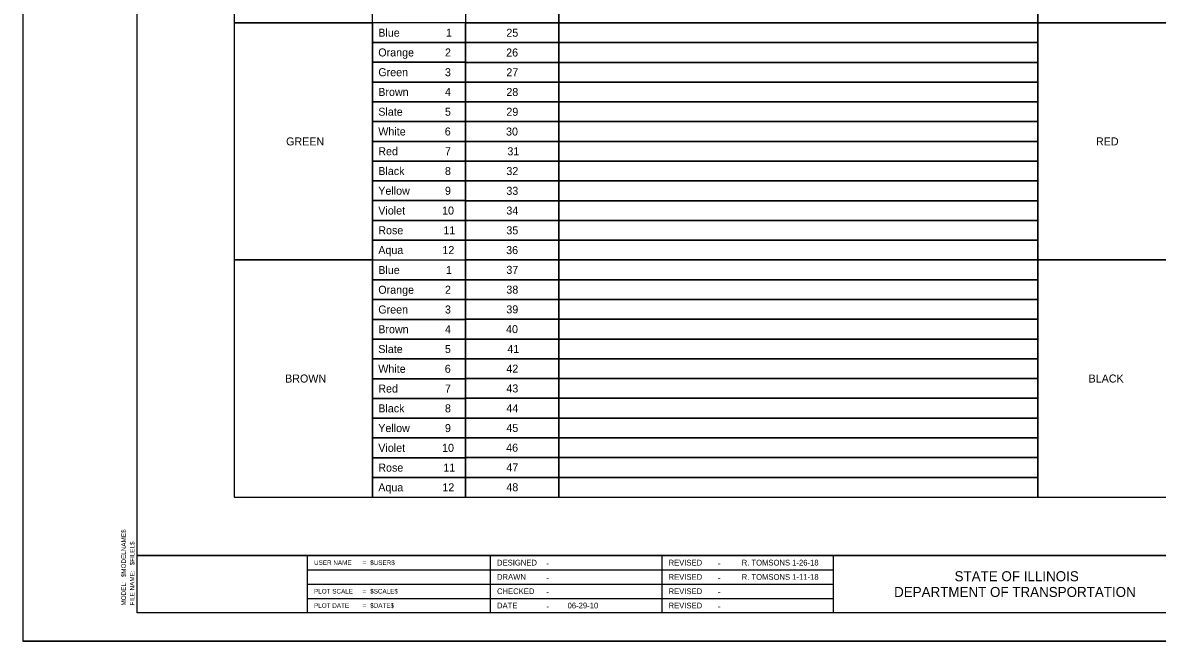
# Model space of a CAD drawing. Extents: x 788194 to 789894, y 1849847 to 1850947.
# Drawn here: x 788194 to 789186, y 1849847 to 1850387 of the extents above; entities that cross this region are included whole.
import ezdxf

# ---------------------------------------------------------------- set-up
doc = ezdxf.new("R2010")
doc.units = 0
for name, color, linetype in [('Sheets_50 Reference Boundary', 7, 'Continuous'), ('Sheets_General Details', 7, 'Continuous'), ('Sheets_Printer Plotting Border', 7, 'Continuous')]:
    doc.layers.add(name, color=color, linetype=linetype)

msp = doc.modelspace()

# ---------------------------------------------------------------- linework, layer by layer
at = {"layer": 'Sheets_50 Reference Boundary'}
msp.add_lwpolyline([(788294.19, 1850921.58), (789869.19, 1850921.58), (789869.19, 1849921.59), (788294.19, 1849921.59)], close=True, dxfattribs=at)
at = {"layer": 'Sheets_General Details'}
for p, q in [((788194.19, 1850946.59), (788194.19, 1849846.59)), ((788294.19, 1849921.59), (789869.19, 1849921.59)), ((788442.9, 1849921.59), (788442.9, 1849871.59)), ((788602.9, 1849921.59), (788602.9, 1849871.59)), ((788752.9, 1849921.59), (788752.9, 1849871.59)), ((788902.9, 1849921.59), (788902.9, 1849871.59)), ((788442.9, 1849909.09), (788902.9, 1849909.09)), ((788442.9, 1849896.59), (788902.9, 1849896.59)), ((788442.9, 1849884.09), (788902.9, 1849884.09)), ((789894.19, 1849846.59), (788194.19, 1849846.59))]:
    msp.add_line(p, q, dxfattribs=at)
for points in [[(788294.19, 1850921.59), (789869.19, 1850921.59), (789869.19, 1849871.59), (788294.19, 1849871.59)], [(788379.07, 1850387.11), (788500, 1850387.11), (788500, 1850594.35), (788379.07, 1850594.35)], [(789081.69, 1850387.11), (789201.61, 1850387.11), (789201.61, 1850594.35), (789081.69, 1850594.35)], [(788581.46, 1850387.11), (788662.92, 1850387.11), (788662.92, 1850404.38), (788581.46, 1850404.38)], [(788662.92, 1850387.11), (789081.69, 1850387.11), (789081.69, 1850404.38), (788662.92, 1850404.38)], [(788379.07, 1850179.86), (788500, 1850179.86), (788500, 1850387.11), (788379.07, 1850387.11)], [(788500, 1850369.89), (788581.46, 1850369.89), (788581.46, 1850387.16), (788500, 1850387.16)], [(788581.46, 1850369.83), (788662.92, 1850369.83), (788662.92, 1850387.11), (788581.46, 1850387.11)], [(788662.92, 1850369.83), (789081.69, 1850369.83), (789081.69, 1850387.11), (788662.92, 1850387.11)], [(789081.69, 1850179.86), (789201.61, 1850179.86), (789201.61, 1850387.11), (789081.69, 1850387.11)], [(788500, 1850352.62), (788581.46, 1850352.62), (788581.46, 1850369.89), (788500, 1850369.89)], [(788581.46, 1850352.56), (788662.92, 1850352.56), (788662.92, 1850369.83), (788581.46, 1850369.83)], [(788662.92, 1850352.56), (789081.69, 1850352.56), (789081.69, 1850369.83), (788662.92, 1850369.83)], [(788500, 1850335.35), (788581.46, 1850335.35), (788581.46, 1850352.62), (788500, 1850352.62)], [(788581.46, 1850335.29), (788662.92, 1850335.29), (788662.92, 1850352.56), (788581.46, 1850352.56)], [(788662.92, 1850335.29), (789081.69, 1850335.29), (789081.69, 1850352.56), (788662.92, 1850352.56)], [(788500, 1850318.08), (788581.46, 1850318.08), (788581.46, 1850335.35), (788500, 1850335.35)], [(788581.46, 1850318.02), (788662.92, 1850318.02), (788662.92, 1850335.29), (788581.46, 1850335.29)], [(788662.92, 1850318.02), (789081.69, 1850318.02), (789081.69, 1850335.29), (788662.92, 1850335.29)], [(788500, 1850300.81), (788581.46, 1850300.81), (788581.46, 1850318.08), (788500, 1850318.08)], [(788581.46, 1850300.75), (788662.92, 1850300.75), (788662.92, 1850318.02), (788581.46, 1850318.02)], [(788662.92, 1850300.75), (789081.69, 1850300.75), (789081.69, 1850318.02), (788662.92, 1850318.02)], [(788500, 1850283.54), (788581.46, 1850283.54), (788581.46, 1850300.81), (788500, 1850300.81)], [(788581.46, 1850283.48), (788662.92, 1850283.48), (788662.92, 1850300.75), (788581.46, 1850300.75)], [(788662.92, 1850283.48), (789081.69, 1850283.48), (789081.69, 1850300.75), (788662.92, 1850300.75)], [(788500, 1850266.27), (788581.46, 1850266.27), (788581.46, 1850283.54), (788500, 1850283.54)], [(788581.46, 1850266.21), (788662.92, 1850266.21), (788662.92, 1850283.48), (788581.46, 1850283.48)], [(788662.92, 1850266.21), (789081.69, 1850266.21), (789081.69, 1850283.48), (788662.92, 1850283.48)], [(788500, 1850249), (788581.46, 1850249), (788581.46, 1850266.27), (788500, 1850266.27)], [(788581.46, 1850248.94), (788662.92, 1850248.94), (788662.92, 1850266.21), (788581.46, 1850266.21)], [(788662.92, 1850248.94), (789081.69, 1850248.94), (789081.69, 1850266.21), (788662.92, 1850266.21)], [(788500, 1850231.72), (788581.46, 1850231.72), (788581.46, 1850249), (788500, 1850249)], [(788581.46, 1850231.67), (788662.92, 1850231.67), (788662.92, 1850248.94), (788581.46, 1850248.94)], [(788662.92, 1850231.67), (789081.69, 1850231.67), (789081.69, 1850248.94), (788662.92, 1850248.94)], [(788500, 1850214.45), (788581.46, 1850214.45), (788581.46, 1850231.72), (788500, 1850231.72)], [(788581.46, 1850214.4), (788662.92, 1850214.4), (788662.92, 1850231.67), (788581.46, 1850231.67)], [(788662.92, 1850214.4), (789081.69, 1850214.4), (789081.69, 1850231.67), (788662.92, 1850231.67)], [(788500, 1850197.18), (788581.46, 1850197.18), (788581.46, 1850214.45), (788500, 1850214.45)], [(788581.46, 1850197.13), (788662.92, 1850197.13), (788662.92, 1850214.4), (788581.46, 1850214.4)], [(788662.92, 1850197.13), (789081.69, 1850197.13), (789081.69, 1850214.4), (788662.92, 1850214.4)], [(788500, 1850179.91), (788581.46, 1850179.91), (788581.46, 1850197.18), (788500, 1850197.18)], [(788581.46, 1850179.86), (788662.92, 1850179.86), (788662.92, 1850197.13), (788581.46, 1850197.13)], [(788662.92, 1850179.86), (789081.69, 1850179.86), (789081.69, 1850197.13), (788662.92, 1850197.13)], [(788379.07, 1849972.62), (788500, 1849972.62), (788500, 1850179.86), (788379.07, 1850179.86)], [(788500, 1850162.48), (788581.46, 1850162.48), (788581.46, 1850179.75), (788500, 1850179.75)], [(788581.46, 1850162.59), (788662.92, 1850162.59), (788662.92, 1850179.86), (788581.46, 1850179.86)], [(788662.92, 1850162.59), (789081.69, 1850162.59), (789081.69, 1850179.86), (788662.92, 1850179.86)], [(789081.69, 1849972.62), (789201.61, 1849972.62), (789201.61, 1850179.86), (789081.69, 1850179.86)], [(788500, 1850145.21), (788581.46, 1850145.21), (788581.46, 1850162.48), (788500, 1850162.48)], [(788581.46, 1850145.32), (788662.92, 1850145.32), (788662.92, 1850162.59), (788581.46, 1850162.59)], [(788662.92, 1850145.32), (789081.69, 1850145.32), (789081.69, 1850162.59), (788662.92, 1850162.59)], [(788500, 1850127.94), (788581.46, 1850127.94), (788581.46, 1850145.21), (788500, 1850145.21)], [(788581.46, 1850128.05), (788662.92, 1850128.05), (788662.92, 1850145.32), (788581.46, 1850145.32)], [(788662.92, 1850128.05), (789081.69, 1850128.05), (789081.69, 1850145.32), (788662.92, 1850145.32)], [(788500, 1850110.67), (788581.46, 1850110.67), (788581.46, 1850127.94), (788500, 1850127.94)], [(788581.46, 1850110.78), (788662.92, 1850110.78), (788662.92, 1850128.05), (788581.46, 1850128.05)], [(788662.92, 1850110.78), (789081.69, 1850110.78), (789081.69, 1850128.05), (788662.92, 1850128.05)], [(788500, 1850093.39), (788581.46, 1850093.39), (788581.46, 1850110.67), (788500, 1850110.67)], [(788581.46, 1850093.51), (788662.92, 1850093.51), (788662.92, 1850110.78), (788581.46, 1850110.78)], [(788662.92, 1850093.51), (789081.69, 1850093.51), (789081.69, 1850110.78), (788662.92, 1850110.78)], [(788500, 1850076.12), (788581.46, 1850076.12), (788581.46, 1850093.39), (788500, 1850093.39)], [(788581.46, 1850076.24), (788662.92, 1850076.24), (788662.92, 1850093.51), (788581.46, 1850093.51)], [(788662.92, 1850076.24), (789081.69, 1850076.24), (789081.69, 1850093.51), (788662.92, 1850093.51)], [(788500, 1850058.85), (788581.46, 1850058.85), (788581.46, 1850076.12), (788500, 1850076.12)], [(788581.46, 1850058.97), (788662.92, 1850058.97), (788662.92, 1850076.24), (788581.46, 1850076.24)], [(788662.92, 1850058.97), (789081.69, 1850058.97), (789081.69, 1850076.24), (788662.92, 1850076.24)], [(788500, 1850041.58), (788581.46, 1850041.58), (788581.46, 1850058.85), (788500, 1850058.85)], [(788581.46, 1850041.7), (788662.92, 1850041.7), (788662.92, 1850058.97), (788581.46, 1850058.97)], [(788662.92, 1850041.7), (789081.69, 1850041.7), (789081.69, 1850058.97), (788662.92, 1850058.97)], [(788500, 1850024.31), (788581.46, 1850024.31), (788581.46, 1850041.58), (788500, 1850041.58)], [(788581.46, 1850024.43), (788662.92, 1850024.43), (788662.92, 1850041.7), (788581.46, 1850041.7)], [(788662.92, 1850024.43), (789081.69, 1850024.43), (789081.69, 1850041.7), (788662.92, 1850041.7)], [(788500, 1850007.04), (788581.46, 1850007.04), (788581.46, 1850024.31), (788500, 1850024.31)], [(788581.46, 1850007.16), (788662.92, 1850007.16), (788662.92, 1850024.43), (788581.46, 1850024.43)], [(788662.92, 1850007.16), (789081.69, 1850007.16), (789081.69, 1850024.43), (788662.92, 1850024.43)], [(788500, 1849989.77), (788581.46, 1849989.77), (788581.46, 1850007.04), (788500, 1850007.04)], [(788581.46, 1849989.89), (788662.92, 1849989.89), (788662.92, 1850007.16), (788581.46, 1850007.16)], [(788662.92, 1849989.89), (789081.69, 1849989.89), (789081.69, 1850007.16), (788662.92, 1850007.16)], [(788500, 1849972.5), (788581.46, 1849972.5), (788581.46, 1849989.77), (788500, 1849989.77)], [(788581.46, 1849972.62), (788662.92, 1849972.62), (788662.92, 1849989.89), (788581.46, 1849989.89)], [(788662.92, 1849972.62), (789081.69, 1849972.62), (789081.69, 1849989.89), (788662.92, 1849989.89)]]:
    msp.add_lwpolyline(points, close=True, dxfattribs=at)
at = {"layer": 'Sheets_Printer Plotting Border'}
msp.add_lwpolyline([(788194.19, 1849846.59), (789894.19, 1849846.59), (789894.19, 1850946.59), (788194.19, 1850946.59)], close=True, dxfattribs=at)

# ---------------------------------------------------------------- texts
at = {"layer": 'Sheets_General Details'}
for s, height, p in [('Blue', 7, (788505.09, 1850375.02)), ('1', 7, (788564.26, 1850375.02)), ('25', 7, (788617.06, 1850374.97)), ('Orange', 7, (788505.09, 1850357.75)), ('2', 7, (788563.38, 1850357.75)), ('26', 7, (788616.9, 1850357.7)), ('Green', 7, (788505.09, 1850340.48)), ('3', 7, (788563.38, 1850340.48)), ('27', 7, (788617.06, 1850340.43)), ('Brown', 7, (788505.09, 1850323.21)), ('4', 7, (788563.38, 1850323.21)), ('28', 7, (788617.06, 1850323.16)), ('Slate', 7, (788505.09, 1850305.94)), ('5', 7, (788563.38, 1850305.94)), ('29', 7, (788617.06, 1850305.89)), ('White', 7, (788505.09, 1850288.67)), ('6', 7, (788563.22, 1850288.67)), ('30', 7, (788616.79, 1850288.62)), ('GREEN', 7, (788424.49, 1850279.98)), ('RED', 7, (789132.55, 1850279.98)), ('Red', 7, (788505.09, 1850271.4)), ('7', 7, (788563.38, 1850271.4)), ('31', 7, (788617.95, 1850271.35)), ('Black', 7, (788505.09, 1850254.13)), ('8', 7, (788563.38, 1850254.13)), ('32', 7, (788617.06, 1850254.08)), ('Yellow', 7, (788505.09, 1850236.86)), ('9', 7, (788563.38, 1850236.86)), ('33', 7, (788617.06, 1850236.81)), ('Violet', 7, (788505.09, 1850219.59)), ('10', 7, (788560.85, 1850219.59)), ('34', 7, (788617.06, 1850219.54)), ('Rose', 7, (788505.09, 1850202.32)), ('11', 7, (788562, 1850202.32)), ('35', 7, (788617.06, 1850202.27)), ('Aqua', 7, (788505.09, 1850185.05)), ('12', 7, (788561.12, 1850185.05)), ('36', 7, (788616.9, 1850185)), ('Blue', 7, (788505.09, 1850167.61)), ('1', 7, (788564.26, 1850167.61)), ('37', 7, (788617.06, 1850167.73)), ('Orange', 7, (788505.09, 1850150.34)), ('2', 7, (788563.38, 1850150.34)), ('38', 7, (788617.06, 1850150.46)), ('Green', 7, (788505.09, 1850133.07)), ('3', 7, (788563.38, 1850133.07)), ('39', 7, (788617.06, 1850133.19)), ('Brown', 7, (788505.09, 1850115.8)), ('4', 7, (788563.38, 1850115.8)), ('40', 7, (788616.79, 1850115.91)), ('Slate', 7, (788505.09, 1850098.53)), ('5', 7, (788563.38, 1850098.53)), ('41', 7, (788617.95, 1850098.64)), ('White', 7, (788505.09, 1850081.26)), ('6', 7, (788563.22, 1850081.26)), ('42', 7, (788617.06, 1850081.37)), ('BROWN', 7, (788423.61, 1850072.74)), ('BLACK', 7, (789126.1, 1850072.74)), ('Red', 7, (788505.09, 1850063.99)), ('7', 7, (788563.38, 1850063.99)), ('43', 7, (788617.06, 1850064.1)), ('Black', 7, (788505.09, 1850046.72)), ('8', 7, (788563.38, 1850046.72)), ('44', 7, (788617.06, 1850046.83)), ('Yellow', 7, (788505.09, 1850029.45)), ('9', 7, (788563.38, 1850029.45)), ('45', 7, (788617.06, 1850029.56)), ('Violet', 7, (788505.09, 1850012.18)), ('10', 7, (788560.85, 1850012.18)), ('46', 7, (788616.9, 1850012.29)), ('Rose', 7, (788505.09, 1849994.91)), ('11', 7, (788562, 1849994.91)), ('47', 7, (788617.06, 1849995.02)), ('Aqua', 7, (788505.09, 1849977.64)), ('12', 7, (788561.12, 1849977.64)), ('48', 7, (788617.06, 1849977.75)), ('DESIGNED', 5, (788608.9, 1849912.84)), ('REVISED', 5, (788758.9, 1849912.84)), ('R. TOMSONS 1-26-18', 5, (788822.79, 1849912.84)), ('-', 6, (788651.86, 1849911.84)), ('-', 6, (788801.86, 1849911.84)), ('STATE OF ILLINOIS', 8.7501, (789008.94, 1849899.09)), ('DRAWN', 5, (788608.9, 1849900.34)), ('-', 6, (788651.86, 1849899.34)), ('REVISED', 5, (788758.9, 1849900.34)), ('-', 6, (788801.86, 1849899.34)), ('R. TOMSONS 1-11-18', 5, (788822.79, 1849900.34)), ('CHECKED', 5, (788608.9, 1849887.84)), ('-', 6, (788651.86, 1849886.84)), ('REVISED', 5, (788758.9, 1849887.84)), ('-', 6, (788801.86, 1849886.84)), ('DEPARTMENT OF TRANSPORTATION', 8.7501, (788956.06, 1849885.34)), ('DATE', 5, (788608.9, 1849875.34)), ('-', 6, (788651.86, 1849874.34)), ('06-29-10', 5, (788670.6, 1849875.34)), ('REVISED', 5, (788758.9, 1849875.34)), ('-', 6, (788801.86, 1849874.34))]:
    msp.add_text(s, height=height, dxfattribs=at).set_placement(p)
for s, rotation, p in [('$MODELNAME$', 90, (788284.44, 1849902.58)), ('$FILEL$', 90, (788291.94, 1849912.98)), ('USER NAME', 360, (788448.9, 1849913.34)), ('=', 360, (788491.29, 1849913.34)), ('$USER$', 360, (788498.01, 1849913.34)), ('FILE NAME:', 90, (788291.94, 1849877.84)), ('MODEL:', 90, (788284.44, 1849877.84)), ('PLOT SCALE', 360, (788448.9, 1849888.34)), ('=', 360, (788491.29, 1849888.34)), ('$SCALE$', 360, (788498.01, 1849888.34)), ('PLOT DATE', 360, (788448.9, 1849875.84)), ('=', 360, (788491.29, 1849875.84)), ('$DATE$', 360, (788498.01, 1849875.84))]:
    msp.add_text(s, height=4, rotation=rotation, dxfattribs=at).set_placement(p)

doc.saveas('drawing.dxf')
